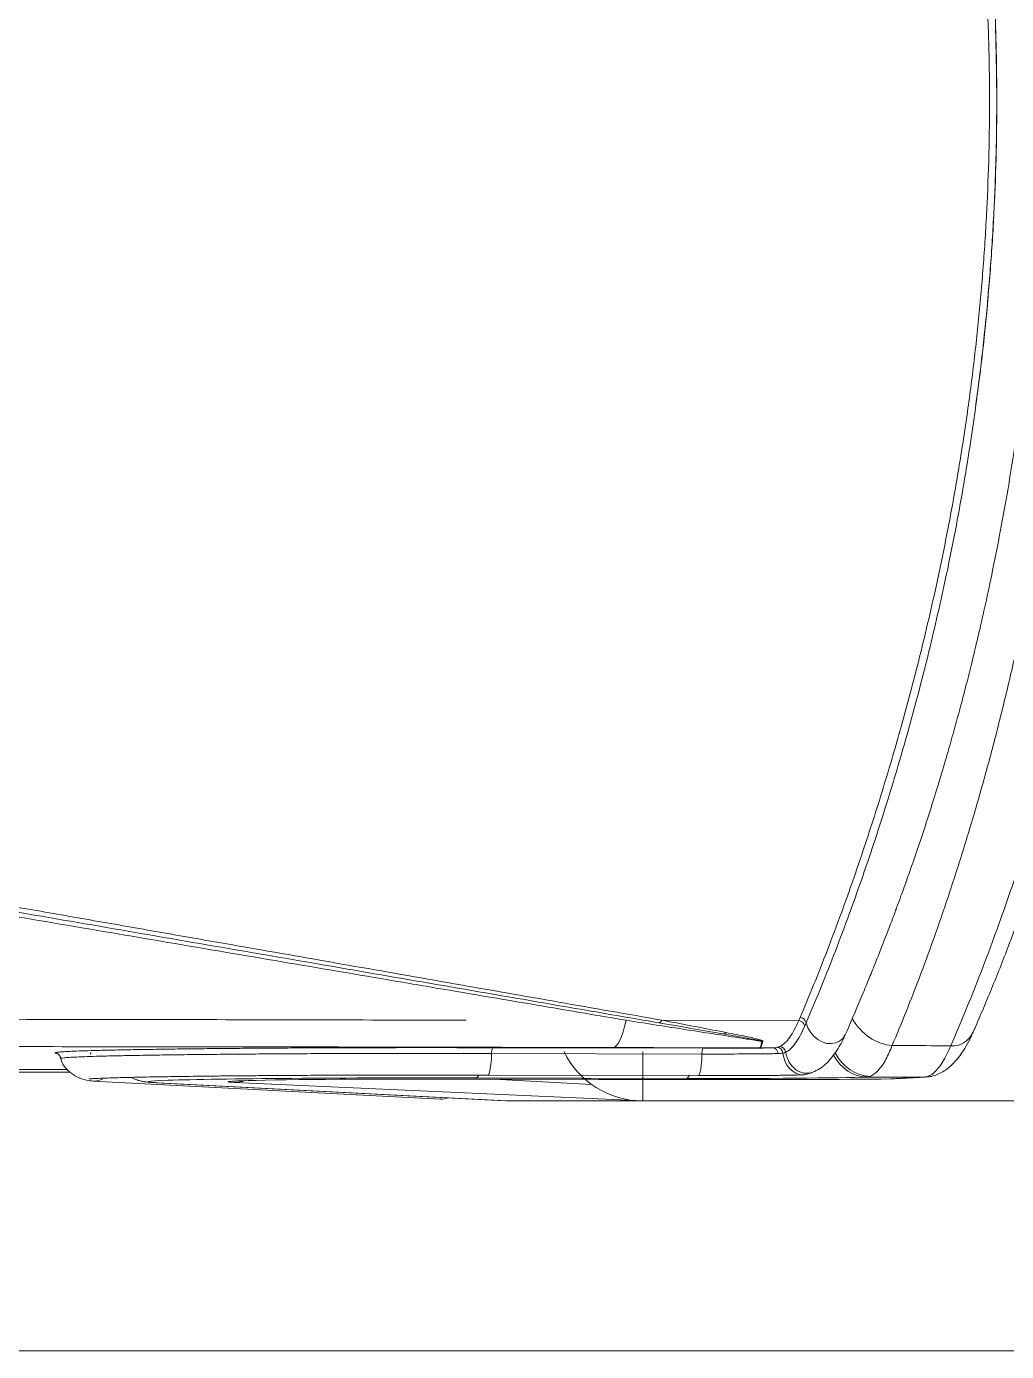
# Model space of a CAD drawing. Header units: inches. Extents: x 102655 to 148943, y 72248 to 114419.
# Drawn here: x 133199.7 to 133444.7, y 95723.1 to 96054.2 of the extents above; entities that cross this region are included whole.
import ezdxf

# ---------------------------------------------------------------- set-up
doc = ezdxf.new("R2010")
doc.units = ezdxf.units.IN
doc.layers.add('ceiling dim', color=8, linetype='Continuous', lineweight=5)
doc.layers.add('Furnitureee', color=8, linetype='Continuous', lineweight=5)

# ---------------------------------------------------------------- blocks, each defined once
blk = doc.blocks.new('A$Caba3f22f')
at = {"color": 8}
for p, q in [((23347.19, 1518.77, 0.03), (23347.56, 1520.31, 0.03)), ((23390.7, 1520.22, 0.03), (23356.51, 1520.34, 0.03)), ((23391.05, 1521.04, 0.03), (23390.7, 1520.22, 0.03)), ((23346.41, 1516.26, 0.03), (23346.81, 1517.42, 0.03)), ((23346.81, 1517.42, 0.03), (23347.19, 1518.77, 0.03)), ((23392.21, 1518.85, 0.03), (23392.56, 1519.67, 0.03)), ((23392.56, 1519.67, 0.03), (23393, 1518.44, 0.03)), ((23393, 1518.44, 0.03), (23393.65, 1517.31, 0.03)), ((23393.65, 1517.31, 0.03), (23394.48, 1516.31, 0.03)), ((23402.35, 1516.7, 0.03), (23402.52, 1517.04, 0.03)), ((23366.78, 1513.32, 0.03), (23314.2, 1513.45, 0.03)), ((23344.32, 1513.49, 0.03), (23344.75, 1513.63, 0.03)), ((23344.75, 1513.63, 0.03), (23345.17, 1513.98, 0.03)), ((23345.17, 1513.98, 0.03), (23345.59, 1514.54, 0.03)), ((23345.59, 1514.54, 0.03), (23346.01, 1515.3, 0.03)), ((23346.01, 1515.3, 0.03), (23346.41, 1516.26, 0.03)), ((23380.91, 1513.44, 0.03), (23384.33, 1513.43, 0.03)), ((23385.41, 1513.54, 0.03), (23384.33, 1513.43, 0.03)), ((23394.48, 1516.31, 0.03), (23395.47, 1515.49, 0.03)), ((23395.47, 1515.49, 0.03), (23396.56, 1514.9, 0.03)), ((23396.56, 1514.9, 0.03), (23397.7, 1514.55, 0.03)), ((23397.7, 1514.55, 0.03), (23398.84, 1514.47, 0.03)), ((23398.84, 1514.47, 0.03), (23399.92, 1514.66, 0.03)), ((23399.92, 1514.66, 0.03), (23400.9, 1515.11, 0.03)), ((23400.9, 1515.11, 0.03), (23401.72, 1515.8, 0.03)), ((23401.72, 1515.8, 0.03), (23402.35, 1516.7, 0.03)), ((23204.98, 1512.11, 0.03), (23205.29, 1512.04, 0.03)), ((23206.28, 1510.73, 0.03), (23206.3, 1510.75, 0.03)), ((23313.88, 1510.56, 0.03), (23313.77, 1509.26, 0.03)), ((23313.95, 1512.01, 0.03), (23313.88, 1510.56, 0.03)), ((23313.95, 1512.01, 0.03), (23366.53, 1511.88, 0.03)), ((23351.71, 1512.44, 0.03), (23351.71, 1500.16, 0.03)), ((23366.46, 1510.43, 0.03), (23366.35, 1509.13, 0.03)), ((23366.53, 1511.88, 0.03), (23366.46, 1510.43, 0.03)), ((22633.68, 1507.38, 0.03), (23208.52, 1507.35, 0.03)), ((23207.63, 1508, 0.03), (23207.99, 1508, 0.03)), ((23313.24, 1506.8, 0.03), (23313.02, 1506.61, 0.03)), ((23313.44, 1507.33, 0.03), (23313.24, 1506.8, 0.03)), ((23313.62, 1508.17, 0.03), (23313.44, 1507.33, 0.03)), ((23313.77, 1509.26, 0.03), (23313.62, 1508.17, 0.03)), ((23366.02, 1507.2, 0.03), (23365.82, 1506.67, 0.03)), ((23366.2, 1508.03, 0.03), (23366.02, 1507.2, 0.03)), ((23366.35, 1509.13, 0.03), (23366.2, 1508.03, 0.03)), ((23301.06, 1500.6, 0.03), (23214.33, 1505.12, 0.03)), ((23317.16, 1500.17, 0.03), (23230.08, 1504.71, 0.03)), ((23230.08, 1504.71, 0.03), (23230.55, 1504.7, 0.03)), ((23317.65, 1500.16, 0.03), (23230.55, 1504.7, 0.03)), ((23249.66, 1504.77, 0.03), (23351.71, 1500.16, 0.03)), ((23310.44, 1506.1, 0.03), (23310.14, 1505.91, 0.03)), ((23310.14, 1505.91, 0.03), (23362.72, 1505.78, 0.03)), ((23310.7, 1506.54, 0.03), (23310.44, 1506.1, 0.03)), ((23365.59, 1506.47, 0.03), (23313.01, 1506.61, 0.03)), ((23313.02, 1506.61, 0.03), (23313.01, 1506.61, 0.03)), ((23338.91, 1504.3, 0.03), (23314.49, 1505.61, 0.03)), ((23365.6, 1506.47, 0.03), (23365.59, 1506.47, 0.03)), ((23365.82, 1506.67, 0.03), (23365.6, 1506.47, 0.03)), ((23407.66, 1506.13, 0.03), (23408.53, 1506.3, 0.03)), ((23413.99, 1505.66, 0.03), (23413.63, 1505.65, 0.03)), ((23422.35, 1506.09, 0.03), (23421.87, 1506.07, 0.03)), ((23422.08, 1506.09, 0.03), (23422.35, 1506.09, 0.03)), ((23351.71, 1500.16, 0.03), (23317.65, 1500.16, 0.03)), ((23351.71, 1500.16, 0.03), (24646.69, 1500.09, 0.03)), ((21479.79, 1437.77, 0.03), (26279.79, 1437.53, 0.03))]:
    blk.add_line(p, q, dxfattribs=at)
for centre, major_axis, ratio, start_param, end_param in [((23355.63, 1520.93, 0.03), (0, -1.23), 0.814572, 0.028329, 1.070106), ((23390.61, 1518.13, 0.03), (0, -2.1), 0.814572, 1.92438, 3.089693), ((23390.95, 1518.94, 0.03), (0, -2.11), 0.814572, 1.922764, 3.085769), ((23414.85, 1530.28, 0.03), (0, -16.3), 0.814572, -0.949223, -0.058244), ((23371.84, 1518.18, 0.03), (0, -1.26), 0.814572, -0.082351, 0.750254), ((23429.37, 1520.94, 0.03), (0, -7.04), 0.814572, -0.113166, 1.035218), ((23315.76, 1512.29, 0.03), (0, -2.24), 0.814572, 4.167311, 4.838463), ((23381.61, 1519.7, 0.03), (0, -4.66), 0.814572, -0.03319, 0.031621), ((23384.23, 1511.81, 0.03), (0, -1.62), 0.814572, 1.689595, 3.065236), ((23385.34, 1511.78, 0.03), (0, -1.77), 0.814572, 1.754128, 3.090807), ((23386, 1511.93, 0.03), (0, -1.82), 0.814572, 1.79809, 3.108329), ((23351.71, 1522.09, 0.03), (0, -21.93), 0.997481, -1.117216, 0), ((23368.34, 1512.16, 0.03), (0, -2.24), 0.814572, 4.167311, 4.838463), ((23391.85, 1513, 0.03), (0, -6.33), 0.814572, -1.4284, 0.001145), ((23392.73, 1513.68, 0.03), (0, -6.62), 0.814572, -1.367461, 0.280119), ((23407.81, 1518.66, 0.03), (0, -12.52), 0.814572, -0.972093, -0.014834), ((23408.74, 1519.44, 0.03), (0, -13.14), 0.814572, -0.986613, -0.019279), ((23214.55, 1511.46, 0.03), (0, -6.35), 0.814572, -0.043094, 0.435405), ((23249.63, 1517.52, 0.03), (0, -12.75), 0.814572, 0.0031, 0.267984), ((23362.32, 1507.01, 0.03), (0, -1.33), 0.814572, 0.382716, 1.159576)]:
    blk.add_ellipse(centre, major_axis=major_axis, ratio=ratio, start_param=start_param, end_param=end_param, dxfattribs=at)
at = {"color": 8, "extrusion": (0, 0, -1)}
for centre, major_axis, ratio, start_param, end_param in [((23298.02, 1504.95, 0.03), (69.85, 0), 0.01395, 2.879793, 3.52036), ((23298.02, 1504.95, 0.03), (69.85, 0), 0.01395, 3.52036, 4.886922), ((23298.02, 1504.94, 0.03), (49.92, 0), 0.013951, 2.890786, 3.504905), ((23298.02, 1504.94, 0.03), (-49.92, 0), 0.013951, 0.363312, 1.701126), ((23153.84, 1489.6, 0.03), (1159.32, -0.06), 0.013951, -1.440467, -1.384327), ((23369.75, 1506.33, 0.03), (-40.44, 0), 0.01395, 3.496874, 4.886922), ((23378.79, 1506.23, 0.03), (54.06, 0), 0.013951, 0.870405, 1.757265), ((23850.67, 1504.22, 0.03), (-448.5, 0.02), 0.01395, 0.226436, 0.260715), ((23850.67, 1504.22, 0.03), (448.5, -0.02), 0.01395, 3.402307, 3.436891), ((23850.67, 1504.22, 0.03), (-448.5, 0.02), 0.01395, 0.295298, 0.298989), ((23301.29, 1507.36, 0.03), (0.06, -6.77), 0.843231, -0.300595, 0.051117)]:
    blk.add_ellipse(centre, major_axis=major_axis, ratio=ratio, start_param=start_param, end_param=end_param, dxfattribs=at)
at = {"color": 8}
for points, knots in [([(23414.08, 1514.01, 0.03), (23415.25, 1516.83, 0.03), (23417.61, 1522.48, 0.03), (23421.25, 1531.89, 0.03), (23424.91, 1541.93, 0.03), (23428.57, 1552.63, 0.03), (23432.19, 1563.92, 0.03), (23435.72, 1575.77, 0.03), (23439.14, 1588.18, 0.03), (23442.41, 1601.12, 0.03), (23445.51, 1614.55, 0.03), (23448.4, 1628.42, 0.03), (23451.03, 1642.65, 0.03), (23453.39, 1657.24, 0.03), (23455.42, 1672.16, 0.03), (23457.12, 1687.38, 0.03), (23458.48, 1702.83, 0.03), (23459.47, 1718.46, 0.03), (23460.08, 1734.16, 0.03), (23460.3, 1750.66, 0.03), (23460.05, 1767.93, 0.03), (23459.27, 1785.92, 0.03), (23458, 1803.75, 0.03), (23456.26, 1821.33, 0.03), (23454.07, 1838.55, 0.03), (23451.46, 1855.34, 0.03), (23448.47, 1871.67, 0.03), (23445.16, 1887.5, 0.03), (23441.58, 1902.75, 0.03), (23437.83, 1917.14, 0.03), (23433.96, 1930.67, 0.03), (23430.02, 1943.35, 0.03), (23426.01, 1955.33, 0.03), (23421.98, 1966.54, 0.03), (23417.98, 1976.98, 0.03), (23415.4, 1983.21, 0.03), (23414.1, 1986.31, 0.03)], [0, 0, 0, 0, 0.027669, 0.055426, 0.08323, 0.111036, 0.1388, 0.166473, 0.194129, 0.221872, 0.249658, 0.277443, 0.305181, 0.332833, 0.360542, 0.388346, 0.416198, 0.444047, 0.471846, 0.499551, 0.531307, 0.56317, 0.595073, 0.626941, 0.6587, 0.690342, 0.722082, 0.753858, 0.785603, 0.817249, 0.847613, 0.878095, 0.908634, 0.939169, 0.969642, 1, 1, 1, 1]), ([(23428.74, 1986.37, 0.03), (23429.95, 1983.55, 0.03), (23432.37, 1977.9, 0.03), (23436.11, 1968.51, 0.03), (23439.89, 1958.49, 0.03), (23443.67, 1947.81, 0.03), (23447.4, 1936.54, 0.03), (23451.06, 1924.72, 0.03), (23454.6, 1912.34, 0.03), (23457.99, 1899.43, 0.03), (23461.2, 1886.03, 0.03), (23464.2, 1872.19, 0.03), (23466.93, 1857.98, 0.03), (23469.39, 1843.42, 0.03), (23471.51, 1828.51, 0.03), (23473.29, 1813.29, 0.03), (23474.7, 1797.83, 0.03), (23475.74, 1782.2, 0.03), (23476.39, 1766.48, 0.03), (23476.62, 1750.98, 0.03), (23476.43, 1735.73, 0.03), (23475.87, 1720.74, 0.03), (23474.95, 1705.83, 0.03), (23473.69, 1691.05, 0.03), (23472.09, 1676.49, 0.03), (23470.04, 1661.24, 0.03), (23467.49, 1645.41, 0.03), (23464.4, 1629.09, 0.03), (23460.97, 1613.27, 0.03), (23457.27, 1598.04, 0.03), (23453.38, 1583.61, 0.03), (23449.35, 1570.01, 0.03), (23445.25, 1557.23, 0.03), (23441.08, 1545.15, 0.03), (23436.89, 1533.86, 0.03), (23432.74, 1523.34, 0.03), (23430.06, 1517.07, 0.03), (23428.72, 1513.95, 0.03)], [0, 0, 0, 0, 0.027622, 0.055331, 0.083087, 0.110847, 0.138564, 0.16619, 0.193794, 0.221485, 0.249219, 0.276951, 0.304637, 0.332237, 0.359951, 0.38776, 0.415618, 0.443472, 0.471276, 0.498985, 0.525394, 0.551884, 0.578419, 0.604955, 0.631451, 0.657862, 0.689438, 0.721112, 0.752821, 0.7845, 0.81608, 0.846637, 0.877315, 0.908051, 0.938783, 0.96945, 1, 1, 1, 1]), ([(23402.55, 1983.28, 0.03), (23403.27, 1981.6, 0.03), (23404.63, 1978.44, 0.03), (23406.63, 1973.68, 0.03), (23408.41, 1969.37, 0.03), (23409.95, 1965.55, 0.03), (23411.19, 1962.4, 0.03), (23412.15, 1959.93, 0.03), (23412.85, 1958.13, 0.03), (23413.37, 1956.78, 0.03), (23413.79, 1955.67, 0.03), (23414.22, 1954.53, 0.03), (23414.71, 1953.23, 0.03), (23415.45, 1951.24, 0.03), (23416.48, 1948.43, 0.03), (23417.81, 1944.75, 0.03), (23419.59, 1939.7, 0.03), (23421.74, 1933.34, 0.03), (23424.23, 1925.61, 0.03), (23426.68, 1917.6, 0.03), (23429.01, 1909.56, 0.03), (23431.14, 1901.76, 0.03), (23433.1, 1894.23, 0.03), (23434.98, 1886.56, 0.03), (23437.1, 1877.47, 0.03), (23439.38, 1866.83, 0.03), (23441.74, 1854.65, 0.03), (23443.91, 1842.06, 0.03), (23445.82, 1829.25, 0.03), (23447.35, 1817.14, 0.03), (23448.54, 1805.96, 0.03), (23449.43, 1795.84, 0.03), (23450.11, 1786.19, 0.03), (23450.63, 1776.74, 0.03), (23450.99, 1767.14, 0.03), (23451.21, 1757.05, 0.03), (23451.24, 1746.34, 0.03), (23451.05, 1735.06, 0.03), (23450.63, 1723.38, 0.03), (23449.95, 1711.47, 0.03), (23449.02, 1699.51, 0.03), (23447.83, 1687.52, 0.03), (23446.4, 1675.49, 0.03), (23444.72, 1663.54, 0.03), (23442.86, 1652.06, 0.03), (23440.92, 1641.42, 0.03), (23439.03, 1631.93, 0.03), (23437.4, 1624.35, 0.03), (23436.06, 1618.43, 0.03), (23434.94, 1613.67, 0.03), (23433.74, 1608.75, 0.03), (23432.38, 1603.35, 0.03), (23430.94, 1597.88, 0.03), (23429.44, 1592.42, 0.03), (23427.92, 1587.06, 0.03), (23426.26, 1581.41, 0.03), (23424.47, 1575.57, 0.03), (23422.59, 1569.65, 0.03), (23420.74, 1564.05, 0.03), (23419.02, 1559.05, 0.03), (23417.56, 1554.92, 0.03), (23416.36, 1551.61, 0.03), (23415.55, 1549.4, 0.03), (23414.99, 1547.9, 0.03), (23414.56, 1546.74, 0.03), (23413.99, 1545.22, 0.03), (23413.26, 1543.31, 0.03), (23412.39, 1541.04, 0.03), (23411.28, 1538.2, 0.03), (23409.93, 1534.78, 0.03), (23408.31, 1530.78, 0.03), (23406.51, 1526.41, 0.03), (23404.55, 1521.74, 0.03), (23403.22, 1518.66, 0.03), (23402.52, 1517.04, 0.03)], [0, 0, 0, 0, 0.01681, 0.031817, 0.044971, 0.056233, 0.065558, 0.072112, 0.077136, 0.080633, 0.083299, 0.086394, 0.089941, 0.093941, 0.102445, 0.112392, 0.122715, 0.141167, 0.159665, 0.178162, 0.196775, 0.213774, 0.229237, 0.244998, 0.261883, 0.285172, 0.309042, 0.333415, 0.357558, 0.381265, 0.40053, 0.418838, 0.436165, 0.452603, 0.469503, 0.487429, 0.506412, 0.526491, 0.547503, 0.568817, 0.590355, 0.612156, 0.634265, 0.656732, 0.679071, 0.699683, 0.718436, 0.735173, 0.745288, 0.754576, 0.764605, 0.776022, 0.788827, 0.799869, 0.811782, 0.82458, 0.838279, 0.852327, 0.866691, 0.879206, 0.889795, 0.898441, 0.905152, 0.907441, 0.910471, 0.914598, 0.919819, 0.92613, 0.933522, 0.94381, 0.955626, 0.968948, 0.98375, 1, 1, 1, 1]), ([(23434.31, 1982.97, 0.03), (23434.41, 1982.76, 0.03), (23435.18, 1981.03, 0.03), (23436.66, 1977.56, 0.03), (23438.76, 1972.55, 0.03), (23440.88, 1967.3, 0.03), (23443.01, 1961.85, 0.03), (23445.16, 1956.17, 0.03), (23447.3, 1950.28, 0.03), (23449.45, 1944.17, 0.03), (23451.59, 1937.84, 0.03), (23453.72, 1931.29, 0.03), (23455.84, 1924.53, 0.03), (23457.92, 1917.57, 0.03), (23459.97, 1910.42, 0.03), (23461.96, 1903.13, 0.03), (23463.88, 1895.7, 0.03), (23465.74, 1888.14, 0.03), (23467.52, 1880.45, 0.03), (23469.22, 1872.64, 0.03), (23470.85, 1864.69, 0.03), (23472.38, 1856.62, 0.03), (23473.82, 1848.43, 0.03), (23475.16, 1840.12, 0.03), (23476.39, 1831.73, 0.03), (23477.51, 1823.29, 0.03), (23478.51, 1814.82, 0.03), (23479.39, 1806.32, 0.03), (23480.15, 1797.8, 0.03), (23480.78, 1789.25, 0.03), (23481.29, 1780.65, 0.03), (23481.68, 1772.02, 0.03), (23481.94, 1763.35, 0.03), (23482.07, 1754.64, 0.03), (23482.07, 1745.92, 0.03), (23481.94, 1737.22, 0.03), (23481.68, 1728.56, 0.03), (23481.3, 1719.95, 0.03), (23480.79, 1711.37, 0.03), (23480.16, 1702.83, 0.03), (23479.41, 1694.33, 0.03), (23478.54, 1685.87, 0.03), (23477.56, 1677.45, 0.03), (23476.45, 1669.06, 0.03), (23475.23, 1660.72, 0.03), (23473.9, 1652.45, 0.03), (23472.48, 1644.29, 0.03), (23470.95, 1636.24, 0.03), (23469.34, 1628.31, 0.03), (23467.65, 1620.5, 0.03), (23465.88, 1612.82, 0.03), (23464.03, 1605.27, 0.03), (23462.11, 1597.85, 0.03), (23460.14, 1590.57, 0.03), (23458.1, 1583.43, 0.03), (23456.02, 1576.45, 0.03), (23453.91, 1569.66, 0.03), (23451.77, 1563.07, 0.03), (23449.62, 1556.69, 0.03), (23447.47, 1550.54, 0.03), (23445.31, 1544.62, 0.03), (23443.16, 1538.91, 0.03), (23441.02, 1533.42, 0.03), (23438.89, 1528.14, 0.03), (23436.78, 1523.1, 0.03), (23435.25, 1519.5, 0.03), (23434.43, 1517.65, 0.03), (23434.29, 1517.35, 0.03)], [0, 0, 0, 0, 0.002148, 0.017843, 0.033537, 0.049211, 0.064896, 0.080599, 0.096335, 0.112116, 0.127955, 0.143864, 0.159855, 0.175936, 0.192038, 0.208077, 0.224053, 0.239981, 0.255876, 0.271753, 0.287626, 0.303511, 0.319417, 0.335362, 0.351296, 0.367125, 0.382849, 0.398492, 0.414078, 0.429629, 0.445168, 0.460719, 0.476298, 0.491927, 0.507612, 0.523237, 0.538787, 0.554309, 0.56982, 0.585339, 0.600879, 0.616459, 0.632097, 0.647811, 0.663621, 0.679479, 0.695311, 0.711141, 0.726973, 0.742816, 0.758677, 0.774567, 0.790494, 0.806466, 0.822494, 0.838548, 0.854577, 0.870582, 0.886489, 0.902319, 0.918093, 0.933832, 0.949557, 0.96529, 0.981047, 0.996832, 1, 1, 1, 1]), ([(23391.07, 1979.28, 0.03), (23391.81, 1977.54, 0.03), (23393.54, 1973.48, 0.03), (23396.31, 1966.61, 0.03), (23399.38, 1958.65, 0.03), (23402.21, 1950.94, 0.03), (23404.79, 1943.62, 0.03), (23407.1, 1936.8, 0.03), (23409.41, 1929.75, 0.03), (23411.69, 1922.49, 0.03), (23414.2, 1914.16, 0.03), (23416.9, 1904.71, 0.03), (23419.75, 1894.04, 0.03), (23422.25, 1883.96, 0.03), (23424.41, 1874.59, 0.03), (23426.48, 1865.03, 0.03), (23428.61, 1854.29, 0.03), (23430.73, 1842.32, 0.03), (23432.77, 1829.25, 0.03), (23434.62, 1815.06, 0.03), (23436.21, 1799.72, 0.03), (23437.4, 1784.19, 0.03), (23438.16, 1768.54, 0.03), (23438.46, 1753.33, 0.03), (23438.34, 1738.63, 0.03), (23437.85, 1724.46, 0.03), (23437.01, 1710.37, 0.03), (23435.81, 1696.41, 0.03), (23434.29, 1682.61, 0.03), (23432.46, 1669.02, 0.03), (23430.33, 1655.68, 0.03), (23427.95, 1642.61, 0.03), (23425.55, 1630.92, 0.03), (23423.22, 1620.56, 0.03), (23421.03, 1611.44, 0.03), (23418.74, 1602.54, 0.03), (23416.38, 1593.87, 0.03), (23413.96, 1585.43, 0.03), (23411.49, 1577.24, 0.03), (23408.99, 1569.3, 0.03), (23406.46, 1561.63, 0.03), (23403.92, 1554.24, 0.03), (23401.05, 1546.24, 0.03), (23397.88, 1537.78, 0.03), (23394.42, 1529.01, 0.03), (23392.17, 1523.7, 0.03), (23391.05, 1521.04, 0.03)], [0, 0, 0, 0, 0.01758, 0.041092, 0.064617, 0.088129, 0.105721, 0.123313, 0.140905, 0.158497, 0.176078, 0.199586, 0.223108, 0.246616, 0.264208, 0.281799, 0.305311, 0.328837, 0.352348, 0.380854, 0.40944, 0.438052, 0.466634, 0.495135, 0.520924, 0.546733, 0.572522, 0.598306, 0.624111, 0.649896, 0.675675, 0.701472, 0.727252, 0.74653, 0.765808, 0.785086, 0.804364, 0.823627, 0.842905, 0.862183, 0.881462, 0.90074, 0.920003, 0.946662, 0.973341, 1, 1, 1, 1]), ([(23434.96, 1674.1, 0.03), (23435.33, 1676.69, 0.03), (23436.35, 1683.99, 0.03), (23437.64, 1696.2, 0.03), (23438.87, 1710.59, 0.03), (23439.7, 1724.9, 0.03), (23440.14, 1738.25, 0.03), (23440.26, 1750.77, 0.03), (23440.12, 1762.66, 0.03), (23439.71, 1775.04, 0.03), (23438.99, 1787.88, 0.03), (23437.84, 1802.2, 0.03), (23436.52, 1815.17, 0.03), (23435.34, 1823.53, 0.03), (23434.93, 1826.44, 0.03)], [0, 0, 0, 0, 0.052699, 0.149098, 0.243259, 0.336446, 0.428554, 0.50213, 0.578769, 0.658734, 0.742214, 0.829347, 0.940542, 1, 1, 1, 1]), ([(23424.9, 1619.38, 0.03), (23425.61, 1622.49, 0.03), (23427.27, 1629.77, 0.03), (23429.68, 1641.56, 0.03), (23432.08, 1654.72, 0.03), (23434.22, 1668.19, 0.03), (23436.06, 1681.9, 0.03), (23437.59, 1695.84, 0.03), (23438.79, 1709.94, 0.03), (23439.64, 1724.18, 0.03), (23440.13, 1738.5, 0.03), (23440.28, 1753.28, 0.03), (23440.02, 1763.24, 0.03), (23439.89, 1768.43, 0.03)], [0, 0, 0, 0, 0.068871, 0.161065, 0.253323, 0.345514, 0.437825, 0.530204, 0.622512, 0.714892, 0.807345, 0.899724, 1, 1, 1, 1]), ([(23392.56, 1519.67, 0.03), (23393.69, 1522.32, 0.03), (23395.94, 1527.64, 0.03), (23399.42, 1536.4, 0.03), (23402.62, 1544.84, 0.03), (23405.5, 1552.84, 0.03), (23408.06, 1560.22, 0.03), (23410.6, 1567.89, 0.03), (23413.13, 1575.84, 0.03), (23415.61, 1584.06, 0.03), (23418.04, 1592.53, 0.03), (23420.41, 1601.24, 0.03), (23422.72, 1610.17, 0.03), (23424.17, 1616.31, 0.03), (23424.9, 1619.38, 0.03)], [0, 0, 0, 0, 0.105014, 0.2101031, 0.3151184, 0.3910561, 0.4670923, 0.5431285, 0.6192235, 0.6953188, 0.7714015, 0.8475822, 0.9237629, 1, 1, 1, 1]), ([(22955.88, 1586.93, 0.03), (22965.2, 1585.35, 0.03), (22983.86, 1582.17, 0.03), (23011.87, 1577.41, 0.03), (23039.87, 1572.64, 0.03), (23067.83, 1567.88, 0.03), (23095.75, 1563.13, 0.03), (23123.6, 1558.39, 0.03), (23151.36, 1553.67, 0.03), (23179.48, 1548.89, 0.03), (23207.92, 1544.05, 0.03), (23236.66, 1539.16, 0.03), (23265.18, 1534.32, 0.03), (23286.28, 1530.73, 0.03), (23306.86, 1527.23, 0.03), (23325, 1524.15, 0.03), (23340.69, 1521.48, 0.03), (23347.56, 1520.31, 0.03)], [0, 0, 0, 0, 0.070103, 0.140232, 0.21036, 0.280462, 0.350576, 0.420718, 0.490859, 0.560972, 0.634752, 0.708569, 0.782383, 0.856158, 0.873866, 0.944704, 1, 1, 1, 1]), ([(23356.51, 1520.34, 0.03), (23347.93, 1521.84, 0.03), (23330.77, 1524.85, 0.03), (23304.59, 1529.44, 0.03), (23278.12, 1534.08, 0.03), (23254.89, 1538.15, 0.03), (23235.06, 1541.62, 0.03), (23218.72, 1544.49, 0.03), (23202.3, 1547.36, 0.03), (23191.3, 1549.29, 0.03), (23185.8, 1550.25, 0.03)], [0, 0, 0, 0, 0.155369, 0.31074, 0.466757, 0.622776, 0.717021, 0.811266, 0.905633, 1, 1, 1, 1]), ([(23185.21, 1549.12, 0.03), (23194.85, 1547.45, 0.03), (23214.13, 1544.12, 0.03), (23242.82, 1539.17, 0.03), (23268.98, 1534.66, 0.03), (23292.64, 1530.57, 0.03), (23313.85, 1526.91, 0.03), (23334.89, 1523.28, 0.03), (23348.74, 1520.89, 0.03), (23355.66, 1519.7, 0.03)], [0, 0, 0, 0, 0.165848, 0.331735, 0.497578, 0.623165, 0.748794, 0.874418, 1, 1, 1, 1]), ([(23307.56, 1520.31, 0.03), (23296.14, 1520.35, 0.03), (23273.27, 1520.41, 0.03), (23238.79, 1520.48, 0.03), (23204.21, 1520.54, 0.03), (23171.72, 1520.58, 0.03), (23141.38, 1520.6, 0.03), (23113.19, 1520.61, 0.03), (23085, 1520.61, 0.03), (23056.82, 1520.6, 0.03), (23029.34, 1520.58, 0.03), (23002.56, 1520.55, 0.03), (22976.47, 1520.51, 0.03), (22950.43, 1520.46, 0.03), (22921.83, 1520.39, 0.03), (22890.75, 1520.31, 0.03), (22857.23, 1520.2, 0.03), (22823.92, 1520.08, 0.03), (22790.69, 1519.94, 0.03), (22757.57, 1519.79, 0.03), (22724.6, 1519.62, 0.03), (22691.93, 1519.43, 0.03), (22670.44, 1519.29, 0.03), (22659.7, 1519.23, 0.03)], [0, 0, 0, 0, 0.052653, 0.105328, 0.158003, 0.210656, 0.253361, 0.296085, 0.338814, 0.381537, 0.424242, 0.463934, 0.503625, 0.543394, 0.583162, 0.634909, 0.686677, 0.738445, 0.790192, 0.842633, 0.895096, 0.947559, 1, 1, 1, 1]), ([(23381.49, 1515.04, 0.03), (23380.24, 1515.24, 0.03), (23374, 1516.2, 0.03), (23362.74, 1517.95, 0.03), (23352.64, 1519.52, 0.03), (23347.56, 1520.31, 0.03)], [0, 0, 0, 0, 0.110504, 0.552519, 1, 1, 1, 1]), ([(23372.54, 1517.26, 0.03), (23370.4, 1517.67, 0.03), (23365.15, 1518.68, 0.03), (23359.72, 1519.72, 0.03), (23356.51, 1520.34, 0.03)], [0, 0, 0, 0, 0.408665, 1, 1, 1, 1]), ([(23390.7, 1520.22, 0.03), (23390.34, 1519.43, 0.03), (23389.61, 1517.83, 0.03), (23388.45, 1515.98, 0.03), (23387.26, 1514.53, 0.03), (23386.46, 1514.01, 0.03), (23386.05, 1513.75, 0.03)], [0, 0, 0, 0, 0.241763, 0.486218, 0.741514, 1, 1, 1, 1]), ([(23355.66, 1519.7, 0.03), (23358.38, 1519.23, 0.03), (23363.82, 1518.29, 0.03), (23369.11, 1517.38, 0.03), (23371.75, 1516.92, 0.03)], [0, 0, 0, 0, 0.499544, 1, 1, 1, 1]), ([(23371.75, 1516.92, 0.03), (23372.65, 1516.76, 0.03), (23374.49, 1516.45, 0.03), (23377.24, 1515.97, 0.03), (23379.52, 1515.54, 0.03), (23380.9, 1515.25, 0.03), (23381.4, 1515.1, 0.03), (23381.47, 1515.06, 0.03), (23381.49, 1515.04, 0.03)], [0, 0, 0, 0, 0.265103, 0.544504, 0.823722, 0.959465, 0.986983, 1, 1, 1, 1]), ([(23381.73, 1515.04, 0.03), (23381.73, 1515.07, 0.03), (23381.72, 1515.14, 0.03), (23381.36, 1515.35, 0.03), (23380.08, 1515.71, 0.03), (23377.92, 1516.21, 0.03), (23375.22, 1516.73, 0.03), (23373.41, 1517.08, 0.03), (23372.54, 1517.26, 0.03)], [0, 0, 0, 0, 0.019937, 0.053404, 0.194752, 0.468445, 0.742852, 1, 1, 1, 1]), ([(23387.45, 1512.34, 0.03), (23387.45, 1512.34, 0.03), (23387.86, 1512.54, 0.03), (23388.68, 1513.13, 0.03), (23389.9, 1514.54, 0.03), (23391.09, 1516.43, 0.03), (23391.84, 1518.04, 0.03), (23392.21, 1518.85, 0.03)], [0, 0, 0, 0, 0.000003, 0.255101, 0.5133, 0.755333, 1, 1, 1, 1]), ([(23402.52, 1517.04, 0.03), (23402.17, 1516.29, 0.03), (23401.45, 1514.75, 0.03), (23400.25, 1512.74, 0.03), (23398.95, 1510.91, 0.03), (23397.49, 1509.35, 0.03), (23395.96, 1508.13, 0.03), (23394.79, 1507.58, 0.03), (23394.22, 1507.32, 0.03)], [0, 0, 0, 0, 0.160887, 0.328371, 0.491976, 0.658258, 0.833012, 1, 1, 1, 1]), ([(23434.28, 1517.36, 0.03), (23434.1, 1516.95, 0.03), (23433.55, 1515.67, 0.03), (23432.56, 1513.83, 0.03), (23431.31, 1511.86, 0.03), (23430.05, 1510.25, 0.03), (23428.75, 1508.92, 0.03), (23427.42, 1507.86, 0.03), (23426.03, 1507.04, 0.03), (23424.61, 1506.47, 0.03), (23423.33, 1506.15, 0.03), (23422.52, 1506.14, 0.03), (23422.22, 1506.13, 0.03)], [0, 0, 0, 0, 0.0681, 0.214138, 0.345634, 0.464927, 0.573502, 0.673756, 0.768064, 0.858403, 0.946312, 1, 1, 1, 1]), ([(22706.71, 1512.59, 0.03), (22716.23, 1512.64, 0.03), (22735.29, 1512.75, 0.03), (22764.23, 1512.89, 0.03), (22793.4, 1513.02, 0.03), (22822.82, 1513.14, 0.03), (22852.45, 1513.25, 0.03), (22882.29, 1513.35, 0.03), (22912.3, 1513.44, 0.03), (22942.93, 1513.51, 0.03), (22974.15, 1513.58, 0.03), (23005.97, 1513.64, 0.03), (23037.89, 1513.68, 0.03), (23070.58, 1513.72, 0.03), (23104.03, 1513.74, 0.03), (23138.23, 1513.75, 0.03), (23172.43, 1513.74, 0.03), (23206.76, 1513.72, 0.03), (23241.19, 1513.68, 0.03), (23275.7, 1513.64, 0.03), (23310.11, 1513.57, 0.03), (23332.92, 1513.52, 0.03), (23344.32, 1513.49, 0.03)], [0, 0, 0, 0, 0.047257, 0.094531, 0.141804, 0.189062, 0.236319, 0.283592, 0.330866, 0.378123, 0.427528, 0.476951, 0.526374, 0.575779, 0.628432, 0.681107, 0.733783, 0.786436, 0.839815, 0.893218, 0.946621, 1, 1, 1, 1]), ([(23314.2, 1513.45, 0.03), (23311.55, 1513.45, 0.03), (23306.35, 1513.47, 0.03), (23298.54, 1513.47, 0.03), (23290.85, 1513.47, 0.03), (23283.21, 1513.46, 0.03), (23275.67, 1513.43, 0.03), (23268.28, 1513.41, 0.03), (23261.11, 1513.37, 0.03), (23255.34, 1513.33, 0.03), (23249.76, 1513.29, 0.03), (23244.37, 1513.24, 0.03), (23238.27, 1513.17, 0.03), (23232.58, 1513.1, 0.03), (23227.33, 1513.02, 0.03), (23222.56, 1512.94, 0.03), (23218.29, 1512.85, 0.03), (23214.56, 1512.76, 0.03), (23211.41, 1512.66, 0.03), (23208.84, 1512.56, 0.03), (23206.9, 1512.45, 0.03), (23205.68, 1512.36, 0.03), (23205.35, 1512.31, 0.03), (23205.23, 1512.29, 0.03)], [0, 0, 0, 0, 0.0521014, 0.1018206, 0.1515318, 0.2012496, 0.2509703, 0.3006921, 0.3504134, 0.3999644, 0.4247243, 0.474445, 0.5241667, 0.5737175, 0.6232693, 0.6729881, 0.7227077, 0.7724292, 0.8221504, 0.8718716, 0.9215924, 0.971143, 1, 1, 1, 1]), ([(23344.32, 1513.49, 0.03), (23347.34, 1513.49, 0.03), (23353.38, 1513.47, 0.03), (23361.48, 1513.45, 0.03), (23368.6, 1513.44, 0.03), (23374.75, 1513.44, 0.03), (23378.86, 1513.44, 0.03), (23380.91, 1513.44, 0.03)], [0, 0, 0, 0, 0.249178, 0.498334, 0.665647, 0.832971, 1, 1, 1, 1]), ([(23384.33, 1513.43, 0.03), (23383.71, 1513.41, 0.03), (23382.48, 1513.39, 0.03), (23380.08, 1513.36, 0.03), (23377.33, 1513.34, 0.03), (23374.4, 1513.32, 0.03), (23371.43, 1513.31, 0.03), (23368.9, 1513.31, 0.03), (23367.36, 1513.32, 0.03), (23366.78, 1513.32, 0.03)], [0, 0, 0, 0, 0.157301, 0.314381, 0.471976, 0.629536, 0.771907, 0.914216, 1, 1, 1, 1]), ([(23380.91, 1513.44, 0.03), (23380.91, 1513.44, 0.03), (23380.94, 1513.44, 0.03), (23381.05, 1513.48, 0.03), (23381.34, 1513.73, 0.03), (23381.58, 1514.52, 0.03), (23381.73, 1515.04, 0.03)], [0, 0, 0, 0, 0.00766, 0.085244, 0.396634, 1, 1, 1, 1]), ([(23380.91, 1513.44, 0.03), (23380.91, 1513.44, 0.03), (23380.93, 1513.44, 0.03), (23380.95, 1513.45, 0.03), (23380.99, 1513.47, 0.03), (23381.05, 1513.53, 0.03), (23381.14, 1513.66, 0.03), (23381.3, 1514.05, 0.03), (23381.4, 1514.59, 0.03), (23381.49, 1515.04, 0.03)], [0, 0, 0, 0, 0.007659, 0.085231, 0.087493, 0.18705, 0.396614, 0.487659, 1, 1, 1, 1]), ([(23386.05, 1513.75, 0.03), (23385.97, 1513.72, 0.03), (23385.84, 1513.66, 0.03), (23385.61, 1513.59, 0.03), (23385.48, 1513.56, 0.03), (23385.41, 1513.54, 0.03)], [0, 0, 0, 0, 0.41236, 0.7061, 1, 1, 1, 1]), ([(23408.53, 1506.3, 0.03), (23408.86, 1506.45, 0.03), (23409.52, 1506.75, 0.03), (23410.52, 1507.66, 0.03), (23411.53, 1508.93, 0.03), (23412.73, 1510.88, 0.03), (23413.57, 1512.81, 0.03), (23414.08, 1514.01, 0.03)], [0, 0, 0, 0, 0.17497, 0.34994, 0.530003, 0.710067, 1, 1, 1, 1]), ([(23428.72, 1513.95, 0.03), (23425.45, 1513.96, 0.03), (23420.57, 1513.98, 0.03), (23415.69, 1514, 0.03), (23414.08, 1514.01, 0.03)], [0, 0, 0, 0, 0.671116, 1, 1, 1, 1]), ([(23428.72, 1513.95, 0.03), (23428.39, 1513.21, 0.03), (23427.75, 1511.74, 0.03), (23426.73, 1509.91, 0.03), (23425.68, 1508.4, 0.03), (23424.55, 1507.18, 0.03), (23423.34, 1506.31, 0.03), (23422.5, 1506.16, 0.03), (23422.08, 1506.09, 0.03)], [0, 0, 0, 0, 0.153206, 0.306411, 0.464077, 0.621742, 0.809866, 1, 1, 1, 1]), ([(23205.23, 1512.29, 0.03), (23205.12, 1512.27, 0.03), (23204.74, 1512.22, 0.03), (23204.68, 1512.16, 0.03), (23204.92, 1512.12, 0.03), (23204.98, 1512.11, 0.03)], [0, 0, 0, 0, 0.248637, 0.841128, 1, 1, 1, 1]), ([(23206.2, 1510.72, 0.03), (23206.19, 1510.84, 0.03), (23206.15, 1511.16, 0.03), (23205.92, 1511.54, 0.03), (23205.67, 1511.82, 0.03), (23205.46, 1511.96, 0.03), (23205.32, 1512.04, 0.03), (23205.23, 1512.07, 0.03), (23205.23, 1512.07, 0.03), (23205.23, 1512.07, 0.03)], [0, 0, 0, 0, 0.068368, 0.185278, 0.298654, 0.422154, 0.574204, 0.781774, 1, 1, 1, 1]), ([(23214.33, 1505.12, 0.03), (23213.78, 1505.18, 0.03), (23212.64, 1505.29, 0.03), (23211.12, 1505.79, 0.03), (23209.75, 1506.45, 0.03), (23208.44, 1507.36, 0.03), (23207.34, 1508.45, 0.03), (23206.55, 1509.65, 0.03), (23206.35, 1510.37, 0.03), (23206.26, 1510.71, 0.03)], [0, 0, 0, 0, 0.111199, 0.231082, 0.35778, 0.488745, 0.66557, 0.841599, 1, 1, 1, 1]), ([(23206.3, 1510.75, 0.03), (23206.29, 1510.77, 0.03), (23206.28, 1510.83, 0.03), (23206.98, 1510.93, 0.03), (23208.28, 1511.03, 0.03), (23210.21, 1511.13, 0.03), (23212.74, 1511.23, 0.03), (23215.85, 1511.33, 0.03), (23219.51, 1511.42, 0.03), (23223.72, 1511.51, 0.03), (23228.41, 1511.59, 0.03), (23233.59, 1511.67, 0.03), (23239.18, 1511.74, 0.03), (23245.19, 1511.8, 0.03), (23250.49, 1511.85, 0.03), (23256, 1511.89, 0.03), (23261.67, 1511.93, 0.03), (23268.73, 1511.97, 0.03), (23276, 1512, 0.03), (23283.43, 1512.02, 0.03), (23290.95, 1512.02, 0.03), (23298.52, 1512.03, 0.03), (23306.22, 1512.03, 0.03), (23311.34, 1512.02, 0.03), (23313.95, 1512.01, 0.03)], [0, 0, 0, 0, 0.031306, 0.078635, 0.125653, 0.172662, 0.219994, 0.267002, 0.314335, 0.36135, 0.408683, 0.455688, 0.502701, 0.549714, 0.597046, 0.620537, 0.667549, 0.714557, 0.76189, 0.808911, 0.856243, 0.903238, 0.950569, 1, 1, 1, 1]), ([(23213.72, 1511.85, 0.03), (23213.72, 1511.89, 0.03), (23213.73, 1512, 0.03), (23213.72, 1512.17, 0.03), (23213.72, 1512.28, 0.03)], [0, 0, 0, 0, 0.3426198, 1, 1, 1, 1]), ([(23366.53, 1511.88, 0.03), (23366.53, 1511.88, 0.03), (23367.16, 1511.87, 0.03), (23368.82, 1511.88, 0.03), (23371.57, 1511.88, 0.03), (23374.8, 1511.88, 0.03), (23377.96, 1511.9, 0.03), (23380.83, 1511.92, 0.03), (23383.2, 1511.95, 0.03), (23384.66, 1511.97, 0.03), (23385.38, 1511.99, 0.03), (23385.54, 1512, 0.03)], [0, 0, 0, 0, 0.000002, 0.085779, 0.228308, 0.370887, 0.528496, 0.686134, 0.823434, 0.960954, 1, 1, 1, 1]), ([(23385.54, 1512, 0.03), (23385.97, 1512.02, 0.03), (23386.41, 1512.04, 0.03), (23386.75, 1512.1, 0.03), (23386.75, 1512.1, 0.03)], [0, 0, 0, 0, 0.999984, 1, 1, 1, 1]), ([(23386.75, 1512.1, 0.03), (23386.75, 1512.1, 0.03), (23386.82, 1512.11, 0.03), (23386.96, 1512.15, 0.03), (23387.21, 1512.23, 0.03), (23387.36, 1512.3, 0.03), (23387.45, 1512.34, 0.03), (23387.45, 1512.34, 0.03)], [0, 0, 0, 0, 0.000022, 0.28135, 0.564241, 0.999978, 1, 1, 1, 1]), ([(23207.81, 1508, 0.03), (23191.66, 1508, 0.03), (23182.96, 1508.01, 0.03), (23169.37, 1508.01, 0.03), (23155.89, 1508.02, 0.03), (23150.99, 1508.03, 0.03)], [0, 0, 0, 0, 0.008781, 0.639426, 1, 1, 1, 1]), ([(23394.22, 1507.32, 0.03), (23393.85, 1507.16, 0.03), (23393.11, 1506.84, 0.03), (23392.27, 1506.73, 0.03), (23391.85, 1506.67, 0.03)], [0, 0, 0, 0, 0.499501, 1, 1, 1, 1]), ([(23313.01, 1506.61, 0.03), (23311.33, 1506.61, 0.03), (23307.83, 1506.62, 0.03), (23302.49, 1506.62, 0.03), (23297.09, 1506.63, 0.03), (23291.82, 1506.62, 0.03), (23286.72, 1506.62, 0.03), (23280.98, 1506.6, 0.03), (23274.69, 1506.58, 0.03), (23268.04, 1506.55, 0.03), (23261.94, 1506.52, 0.03), (23256.43, 1506.48, 0.03), (23251.51, 1506.44, 0.03), (23247.2, 1506.4, 0.03), (23243.44, 1506.36, 0.03), (23239.08, 1506.31, 0.03), (23234.29, 1506.24, 0.03), (23229.65, 1506.16, 0.03), (23226, 1506.09, 0.03), (23223.03, 1506.02, 0.03), (23220.31, 1505.95, 0.03), (23217.79, 1505.87, 0.03), (23215.86, 1505.8, 0.03), (23214.48, 1505.73, 0.03), (23213.64, 1505.69, 0.03), (23213.27, 1505.64, 0.03), (23213.35, 1505.69, 0.03), (23213.36, 1505.69, 0.03)], [0, 0, 0, 0, 0.036625, 0.076155, 0.115263, 0.152861, 0.189486, 0.22551, 0.278156, 0.328455, 0.375899, 0.420239, 0.461284, 0.498835, 0.532723, 0.563587, 0.622539, 0.677937, 0.719564, 0.758721, 0.799539, 0.845702, 0.896909, 0.931314, 0.966386, 0.997386, 1, 1, 1, 1]), ([(23230.08, 1504.71, 0.03), (23229.88, 1504.72, 0.03), (23229.26, 1504.76, 0.03), (23228.48, 1504.81, 0.03), (23227.74, 1504.88, 0.03), (23227.18, 1504.95, 0.03), (23226.7, 1505.03, 0.03), (23226.21, 1505.13, 0.03), (23225.66, 1505.28, 0.03), (23224.99, 1505.5, 0.03), (23224.37, 1505.75, 0.03), (23223.97, 1505.97, 0.03), (23223.84, 1506.04, 0.03)], [0, 0, 0, 0, 0.1191, 0.375405, 0.55908, 0.675465, 0.751858, 0.813394, 0.867996, 0.920826, 0.974634, 1, 1, 1, 1]), ([(23251.7, 1505.2, 0.03), (23251.4, 1505.19, 0.03), (23250.79, 1505.16, 0.03), (23250.13, 1505.13, 0.03), (23249.7, 1505.1, 0.03), (23249.48, 1505.09, 0.03), (23249.49, 1505.09, 0.03), (23249.49, 1505.09, 0.03)], [0, 0, 0, 0, 0.244356, 0.496933, 0.725099, 0.915495, 1, 1, 1, 1]), ([(23391.85, 1506.67, 0.03), (23391.58, 1506.66, 0.03), (23391.1, 1506.65, 0.03), (23390.28, 1506.63, 0.03), (23389.47, 1506.61, 0.03), (23388.63, 1506.6, 0.03), (23387.75, 1506.58, 0.03), (23386.62, 1506.56, 0.03), (23385.31, 1506.55, 0.03), (23383.84, 1506.53, 0.03), (23382.4, 1506.52, 0.03), (23380.74, 1506.5, 0.03), (23378.62, 1506.49, 0.03), (23376.24, 1506.48, 0.03), (23373.69, 1506.47, 0.03), (23371.59, 1506.47, 0.03), (23369.89, 1506.47, 0.03), (23368.62, 1506.47, 0.03), (23367.19, 1506.47, 0.03), (23366.17, 1506.47, 0.03), (23365.59, 1506.47, 0.03)], [0, 0, 0, 0, 0.062943, 0.108805, 0.15085, 0.194678, 0.238101, 0.278991, 0.349263, 0.404747, 0.451364, 0.510264, 0.583284, 0.669756, 0.744622, 0.826424, 0.866154, 0.903543, 0.944802, 1, 1, 1, 1]), ([(23407.66, 1506.13, 0.03), (23409.72, 1506.13, 0.03), (23414.53, 1506.11, 0.03), (23419.33, 1506.09, 0.03), (23422.08, 1506.09, 0.03)], [0, 0, 0, 0, 0.42847, 1, 1, 1, 1]), ([(23417.66, 1505.86, 0.03), (23416.95, 1505.83, 0.03), (23415.66, 1505.76, 0.03), (23414.51, 1505.69, 0.03), (23413.99, 1505.66, 0.03)], [0, 0, 0, 0, 0.549808, 1, 1, 1, 1])]:
    blk.add_open_spline(points, degree=3, knots=knots, dxfattribs=at)
blk = doc.blocks.new('f')
at = {"layer": 'Furnitureee', "color": 8, "ltscale": 0.5, "xscale": 0.001000000000009727, "yscale": 0.001000000000009727, "zscale": 0.001000000000009727}
blk.add_blockref('A$Caba3f22f', (478763.05364, 1037622.33943), dxfattribs=at)

msp = doc.modelspace()

# ---------------------------------------------------------------- block references
at = {"layer": 'ceiling dim', "xscale": 1000, "yscale": 1000, "zscale": 1000}
msp.add_blockref('f', (-478653051.58299, -1037528053.90511), dxfattribs=at)

doc.saveas('drawing.dxf')
